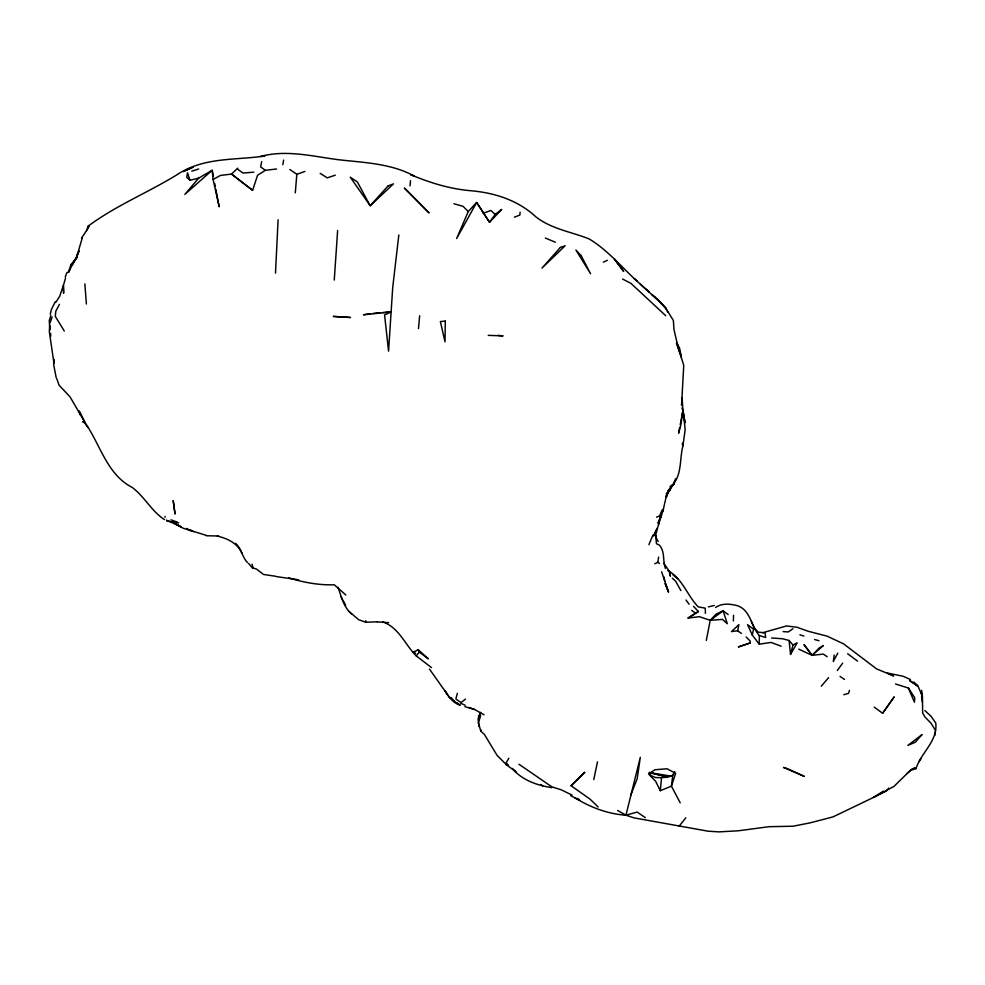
<?xml version="1.0" encoding="UTF-8"?>
<svg xmlns="http://www.w3.org/2000/svg" width="985" height="985" viewBox="0 0 985 985"><rect width="100%" height="100%" fill="white"/><g stroke="black" fill="none" stroke-linecap="round" stroke-linejoin="round"><path stroke-width="1.48" d="M781.191 646.209L771.009 642.417L759.275 644.178L759.324 635.547C751.087 626.534 750.853 610.478 737.605 605.75C730.242 603.842 722.239 602.869 715.578 607.486M733.369 620.956L733.554 615.243M624.182 814.657L634.069 817.882L708.043 831.18L719.001 831.882L738.479 830.774L769.051 826.698L793.036 826.218L810.039 822.881L833.064 816.873L873.449 797.456L893.974 786.399L910.411 770.307L916.013 768.645C920.975 752.614 937.954 741.003 935.75 723.064L930.997 716.23L924.903 710.567M54.064 360.608L53.966 363.256L49.324 331.699L49.73 324.927M275.492 273.14L278.102 219.803M382.833 312.528L391.267 311.925L384.581 314.917L388.558 351.152L392.707 287.558L398.827 234.947M54.015 359.377L53.682 364.782L56.231 377.858M165 517.273L165.061 516.362M334.26 280.072L337.633 230.502M681.903 400.895L681.571 405.094L683.75 365.373L678.025 346.942L673.962 329.421L673.371 320.47L665.786 308.231L660.763 302.678L634.291 278.681L637.283 281.414C621.449 267.021 607.659 249.993 589.092 238.912C571.202 231.77 551.354 229.037 535.815 216.786C517.802 200.103 494.433 192.728 470.473 190.696C449.689 188.911 429.854 182.742 410.72 174.702L414.229 176.019C390.836 163.301 363.884 162.66 338.089 159.681C312.43 156.295 286.093 149.474 260.446 156.467M295.303 192.851L296.83 174.296L289.812 169.469M418.49 328.621L419.647 315.717M520.105 212.206L519.846 215.062L514.367 217.205M410.031 185.857L410.523 180.674M660.282 790.696L655.678 781.351L648.524 773.927L654.89 769.753L667.054 768.768L675.624 773.336L671.438 786.153L660.282 790.696L661.551 777.633L667.695 777.202L672.767 775.22L674.762 771.661M672.767 775.22L671.438 786.153L680.216 802.849M834.184 655.05L833.298 661.538L837.755 653.154M654.766 563.777L657.82 562.324L658.633 557.079M282.843 164.692L283.643 160.075M673.974 483.955L670.12 486.885C682.519 477.54 679.268 459.404 682.937 445.873L685.166 429.645L684.082 419.684M215.826 189.28L219.187 206.838L213.092 179.492L220.406 175.441L231.512 174.074L237.742 168.176M679.687 427.515L678.603 433.191L680.758 425.298L682.925 410.499L682.125 398.1M680.229 424.683L682.925 410.499L684.994 422.663L683.024 410.314L681.916 408.036M706.294 640.422L710.247 620.304L716.132 614.074L723.113 610.872L728.186 614.529M261.69 161.589L260.619 166.859L265.322 170.306L276.563 169.001M737.617 630.782L738.898 624.613L731.523 631.57L737.617 630.782L741.446 633.441M593.77 779.591L597.489 761.836M666.549 495.233L662.856 511.375M50.284 314.203L51.343 309.635L55.222 301.829M752.232 635.005L753.587 629.181L747.578 624.699L752.232 635.005L759.275 644.178M630.646 795.338L637.184 778.766L640.299 757.342L625.955 815.198C607.671 813.979 590.249 807.318 574.797 797.715M671.881 485.593L669.689 489.126L673.838 484.054L674.553 481.086M659.211 522.087L655.69 534.978L656.441 543.708L659.507 545.222C665.244 551.92 662.499 560.81 665.466 568.53M790.536 654.422L792.999 645.027L797.148 642.799L790.536 654.422L789.096 640.484L782.644 638.76L771.587 637.984M457.372 693.341L455.87 698.894L458.222 700.741L461.091 702.539L465.462 699.091M658.633 524.365L663.471 508.913M461.091 702.539L460.857 703.339L465.166 705.198M666.414 497.191L668.618 489.976M78 252.554L76.818 256.396L71.757 265.113L77.347 256.937M50.863 315.495L49.25 320.593L49.915 329.938L49.903 327.365M673.838 484.054L675.513 478.808M252.603 190.327L231.512 174.074L252.603 190.327L257.577 175.281L265.322 170.306M82.161 238.321L76.818 256.396L79.317 250.953M849.513 690.386L848.491 693.354L843.788 694.721M668.593 489.877L666.279 496.563L669.689 488.425M50.161 322.514L52.156 317.047M65.232 276.97L66.882 272.574L68.433 272.316L70.378 268.757M86.532 230.576L88.268 226.045C115.393 205.877 147.097 192.986 175.884 175.416C203.144 156.849 233.987 160.481 264.842 156.012M661.07 515.5L658.029 523.306L661.526 514.946M656.552 517.15L659.728 515.808L662.068 510.058M480.643 715.763L478.378 722.842L480.791 731.055L484.497 734.588L497.166 755.495L507.103 765.382M648.893 544.656L652.957 535.077M468.244 211.529L456.646 238.53L476.654 202.479L489.545 222.29L501.71 209.448L495.184 214.447L489.545 222.29L476.654 202.479L468.244 211.529L463.012 206.296L453.9 203.735M65.527 278.164L63.397 285.404L63.619 292.964L63.397 285.404L59.716 296.202L55.776 302.407M669.147 489.644L666.476 495.738L670.428 488.991L666.279 494.162L670.12 489.717L672.767 484.62M656.983 528.613L653.646 535.975L657.377 527.948M59.445 304.353L55.813 311.198L55.295 316.382L64.296 331.034M480.618 712.364L478.094 718.915L478.993 726.561M81.509 238.198L88.478 227.658M480.409 713.251L478.427 716.477L480.409 714.519M480.791 731.055L481.333 730.144M508.839 758.265L506.13 762.883L508.432 765.234M71.757 265.113L77.335 256.679M174.53 523.22L183.222 528.255L206.505 535.434M918.697 761.996L921.246 758.29M882.609 713.288L894.048 697.048L882.609 713.288L874.237 707.119M837.287 670.514L842.643 663.164M431.529 667.621L416.249 655.899L419.253 652.058L418.243 649.755L413.084 652.279M679.182 826.156L685.782 817.821M888.79 788.099L886.34 791.004L873.449 797.456L883.397 791.103M213.092 179.492L212.194 170.257L198.699 178.125L184.823 194.414L212.194 170.257L213.314 176.118M821.268 686.2L828.619 677.668M571.066 785.734L584.671 772.388L571.066 785.734L589.978 799.094L598.19 806.974M906.569 773.828L913.169 768.485M710.247 620.304L723.113 610.872L727.312 623.69L722.424 619.393L710.247 620.304L699.399 616.708L688.096 618.038L698.402 611.5L693.502 606.354M910.411 770.307L912.344 768.953M792.95 628.726L788.271 631.939L783.112 631.582M688.096 618.038L698.402 611.5M603.3 262.182L607.339 260.323M483.216 213.302L490.875 210.458L495.184 214.447M296.83 174.296L304.919 171.439M750.299 642.897L738.491 646.899L750.299 642.897L750.164 641.05L746.125 636.975M335.269 175.182L327.242 177.866L320.174 173.335M191.73 171.156L198.711 168.989M762.747 632.715L786.51 625.955L797 627.26L808.156 631.262L827.08 636.138L843.579 643.87L876.601 668.901L893.592 675.944L887.485 673.026L903.122 676.264L910.362 679.502M190.019 180.292L187.507 172.794L186.719 177.325L190.019 180.292L198.699 178.125M708.363 606.895L714.26 605.492M370.311 313.809L363.453 314.769L391.267 311.925M373.056 313.427L380.025 312.738M349.096 611.5L358.552 619.651L365.767 622.261L377.181 621.806M206.296 535.754L218.572 535.988M253.834 172.166L242.975 173.052L237.557 169.137M661.551 777.633L655.604 777.584L650.826 775.503L649.177 772.265M488.228 335.356L503.089 335.897L498.09 335.343M276.329 576.594L298.566 579.759M377.304 621.88L388.632 622.643M178.704 522.912L166.724 521.016L166.65 519.957M275.726 576.274L263.512 574.464L256.359 568.985L252.246 567.803L248.614 563.42M456.621 702.736L459.995 705.038C452.878 703.155 448.557 696.432 444.764 690.559L449.702 697.836M79.797 411.829L85.4 423.267L82.962 421.777L85.4 423.267C100.47 445.085 107.02 474.45 132.236 487.464C144.586 496.637 151.431 511.178 164.446 519.587M666.956 776.833L649.607 772.609L672.25 776.315M514.379 770.873C524.291 780.92 538.093 785.538 551.76 787.631M649.607 772.609L666.377 776.66M814.632 639.548L818.966 640.718M787.04 768.485L783.481 767.438L804.24 776.365L788.369 769.088M464.871 706.639L474.598 709.495L484.041 714.778M288.839 577.899C303.38 582.406 319.115 585.336 334.272 584.77L345.87 595.014M759.324 635.547L765.665 637.504L765.074 632.862L758.179 632.124L754.227 627.888M895.55 684.009L908.404 688.047L914.757 697.811L914.474 702.256L908.404 688.047M217.34 536.099C227.498 538.426 237.434 543.227 241.941 553.213M799.906 634.796L803.858 636.076M468.848 707.476L474.598 709.495M170.959 519.834L177.423 522.161M545.358 238.038L555.318 242.236M88.268 226.045L89.34 226.538M798.786 649.177L812.108 655.345L823.349 654.089L827.129 656.724M572.039 795.055L561.105 789.761L551.957 786.904L518.923 764.237M570.635 795.658L579.783 800.337L577.518 798.441M622.582 279.038L631.003 283.434L665.749 315.717M382.894 621.941C398.913 627.556 405.044 644.633 416.249 655.899M189.809 529.622L193.676 531.715M174.579 523.17L180.871 526.778L167.672 520.622M617.644 810.446L625.955 815.198L637.172 812.071L645.347 817.673M456.671 703.081L459.995 705.038M914.265 767.598L916.013 768.645M669.147 571.682L670.009 572.236L670.366 576.213L669.455 572.814M540.716 784.503L542.747 785.808M840.033 676.375L844.514 679.453M918.106 686.385L909.574 680.475L918.106 686.385L922.416 696.223L922.662 712.918L924.866 716.883L931.034 723.212L935.504 730.427M657.82 562.324L659.408 563.432M186.904 528.403L190.265 530.743M857.541 661.107L847.666 653.732M691.716 610.38L695.57 613.249M419.253 652.058L428.315 658.842L418.243 649.755M413.047 651.491L415.584 653.4M667.83 570.586C682.667 578.614 687.247 595.691 698.266 606.895L705.248 608.151L705.395 613.36M450.982 697.429L454.356 701.197M453.58 700.569L455.649 702.243M673.137 575.068L677.68 578.774M505.798 764.286L515.869 771.76L512.36 768.448M351.608 613.987C343.716 607.4 341.401 596.454 337.929 587.22M672.324 578.195L675.525 581.076L680.894 590.544M640.188 284.037L649.115 292.102L646.074 289.331M913.834 682.026L917.54 685.437M789.096 640.484L792.999 645.027M235.538 543.326C241.596 548.51 242.027 556.931 247.494 562.644M670.009 572.236L663.816 563.334M686.003 600.037L689.106 604.224M83.922 421.912L88.281 427.835M447.338 694.363L429.485 669.098M85.4 423.267L70.009 396.82L59.014 385.123L56.81 378.696M665.7 308.33L667.818 312.11M658.189 541.565L656.108 537.687L656.059 535.544M340.872 596.578L345.575 605.516L343.556 601.663M676.769 342.792L679.625 348.234L681.411 357.186L676.436 343.445M659.728 515.808L660.245 516.805M751.309 621.473L753.636 626.608M665.109 583.699L668.495 591.936L661.637 571.817M665.355 583.736L668.495 591.936M920.827 691.913L922.416 696.223L921.689 690.386M78.997 410.733L80.351 415.067M252.025 564.208L253.207 568.185M214.705 183.432L215.272 186.35M921.517 696.875L922.489 702.354M664.099 577.038L664.653 581.039M682.346 443.102L682.679 445.996M934.777 732.323L935.061 735.081M84.87 283.889L86.384 303.996M50.666 333.435L50.74 336.144M365.755 620.722L365.767 622.261M445.306 321.11L445.011 341.844L440.381 321.553L445.306 321.11M70.945 264.633L68.433 272.316L74.922 259.905L70.945 264.633M921.898 734.712L915.311 742.222L907.875 745.423L921.898 734.712M560.416 247.395L541.959 268.105L565.131 245.77L560.416 247.395M388.164 185.857L370.188 205.73L350.278 177.177L357.346 181.929L370.188 205.73L393.471 183.9L388.164 185.857M818.72 648.487L812.108 655.345L804.142 644.806L812.108 655.345L823.349 645.52L818.72 648.487M186.805 169.912L183.173 171.599L193.269 167.093L186.805 169.912M350.426 317.49L333.41 316.419L350.426 317.49M655.062 297.359L651.959 294.552L660.763 302.678L655.062 297.359M410.942 194.574L404.367 188.036L429.054 212.908L410.942 194.574M662.24 304.414L657.734 299.822L665.786 308.231L662.24 304.414M581.15 255.644L575.905 250.042L590.581 273.756L581.15 255.644M617.349 262.921L614.431 259.03L623.677 271.429L617.349 262.921M175.01 513.813L173.225 500.786L175.01 513.813"/></g></svg>
